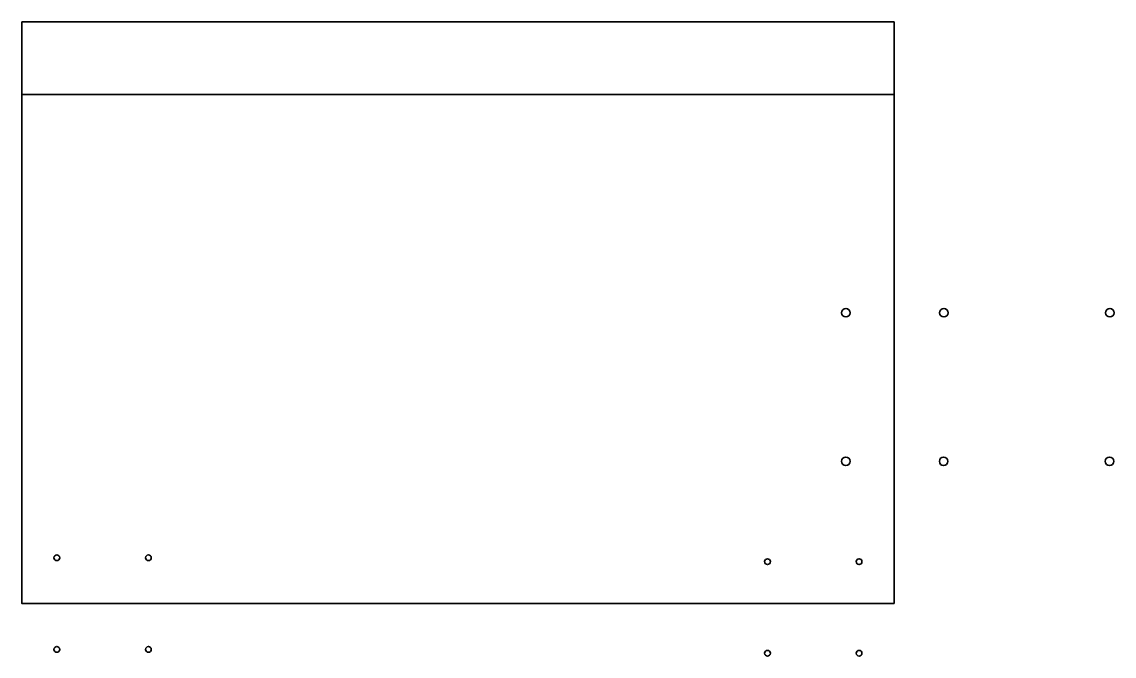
# Model space of a CAD drawing. Header units: inches. Extents: x 89 to 280, y -238 to -127.
import ezdxf

# ---------------------------------------------------------------- set-up
doc = ezdxf.new("R2010")
doc.units = ezdxf.units.IN
doc.header["$MEASUREMENT"] = 0
doc.layers.add('Layer 1', color=7, linetype='Continuous')

msp = doc.modelspace()

# ---------------------------------------------------------------- linework, layer by layer
at = {"layer": 'Layer 1', "color": 93, "lineweight": 35, "true_color": 0x6ebe44}
for points in [[(241.1, -228.41), (88.7, -228.41), (88.7, -126.81), (241.1, -126.81), (241.1, -228.41)], [(241.1, -228.41), (88.7, -228.41), (88.7, -139.51), (241.1, -139.51), (241.1, -228.41)]]:
    msp.add_lwpolyline(points, dxfattribs=at)
for points in [[(233.45, -177.61), (233.45, -178.03), (233.12, -178.36), (232.7, -178.36), (232.29, -178.36), (231.95, -178.03), (231.95, -177.61), (231.95, -177.2), (232.29, -176.86), (232.7, -176.86), (233.12, -176.86), (233.45, -177.2), (233.45, -177.61)], [(250.56, -177.61), (250.56, -178.03), (250.23, -178.36), (249.81, -178.36), (249.4, -178.36), (249.06, -178.03), (249.06, -177.61), (249.06, -177.2), (249.4, -176.86), (249.81, -176.86), (250.23, -176.86), (250.56, -177.2), (250.56, -177.61)], [(279.56, -177.61), (279.56, -178.03), (279.23, -178.36), (278.81, -178.36), (278.4, -178.36), (278.06, -178.03), (278.06, -177.61), (278.06, -177.2), (278.4, -176.86), (278.81, -176.86), (279.23, -176.86), (279.56, -177.2), (279.56, -177.61)], [(233.41, -203.57), (233.41, -203.98), (233.07, -204.32), (232.66, -204.32), (232.24, -204.32), (231.91, -203.98), (231.91, -203.57), (231.91, -203.15), (232.24, -202.82), (232.66, -202.82), (233.07, -202.82), (233.41, -203.15), (233.41, -203.57)], [(250.52, -203.57), (250.52, -203.98), (250.18, -204.32), (249.77, -204.32), (249.36, -204.32), (249.02, -203.98), (249.02, -203.57), (249.02, -203.15), (249.36, -202.82), (249.77, -202.82), (250.18, -202.82), (250.52, -203.15), (250.52, -203.57)], [(279.52, -203.57), (279.52, -203.98), (279.18, -204.32), (278.77, -204.32), (278.36, -204.32), (278.02, -203.98), (278.02, -203.57), (278.02, -203.15), (278.36, -202.82), (278.77, -202.82), (279.18, -202.82), (279.52, -203.15), (279.52, -203.57)], [(95.31, -220.41), (95.31, -220.69), (95.09, -220.91), (94.81, -220.91), (94.54, -220.91), (94.31, -220.69), (94.31, -220.41), (94.31, -220.14), (94.54, -219.91), (94.81, -219.91), (95.09, -219.91), (95.31, -220.14), (95.31, -220.41)], [(111.31, -220.41), (111.31, -220.69), (111.09, -220.91), (110.81, -220.91), (110.54, -220.91), (110.31, -220.69), (110.31, -220.41), (110.31, -220.14), (110.54, -219.91), (110.81, -219.91), (111.09, -219.91), (111.31, -220.14), (111.31, -220.41)], [(219.49, -221.09), (219.49, -221.37), (219.26, -221.59), (218.99, -221.59), (218.71, -221.59), (218.49, -221.37), (218.49, -221.09), (218.49, -220.82), (218.71, -220.59), (218.99, -220.59), (219.26, -220.59), (219.49, -220.82), (219.49, -221.09)], [(235.49, -221.09), (235.49, -221.37), (235.26, -221.59), (234.99, -221.59), (234.71, -221.59), (234.49, -221.37), (234.49, -221.09), (234.49, -220.82), (234.71, -220.59), (234.99, -220.59), (235.26, -220.59), (235.49, -220.82), (235.49, -221.09)], [(95.31, -236.41), (95.31, -236.69), (95.09, -236.91), (94.81, -236.91), (94.54, -236.91), (94.31, -236.69), (94.31, -236.41), (94.31, -236.14), (94.54, -235.91), (94.81, -235.91), (95.09, -235.91), (95.31, -236.14), (95.31, -236.41)], [(111.31, -236.41), (111.31, -236.69), (111.09, -236.91), (110.81, -236.91), (110.54, -236.91), (110.31, -236.69), (110.31, -236.41), (110.31, -236.14), (110.54, -235.91), (110.81, -235.91), (111.09, -235.91), (111.31, -236.14), (111.31, -236.41)], [(219.49, -237.09), (219.49, -237.37), (219.26, -237.59), (218.99, -237.59), (218.71, -237.59), (218.49, -237.37), (218.49, -237.09), (218.49, -236.82), (218.71, -236.59), (218.99, -236.59), (219.26, -236.59), (219.49, -236.82), (219.49, -237.09)], [(235.49, -237.09), (235.49, -237.37), (235.26, -237.59), (234.99, -237.59), (234.71, -237.59), (234.49, -237.37), (234.49, -237.09), (234.49, -236.82), (234.71, -236.59), (234.99, -236.59), (235.26, -236.59), (235.49, -236.82), (235.49, -237.09)]]:
    msp.add_open_spline(points, degree=3, knots=[0, 0, 0, 0, 1, 1, 1, 2, 2, 2, 3, 3, 3, 4, 4, 4, 4], dxfattribs=at)

doc.saveas('drawing.dxf')
